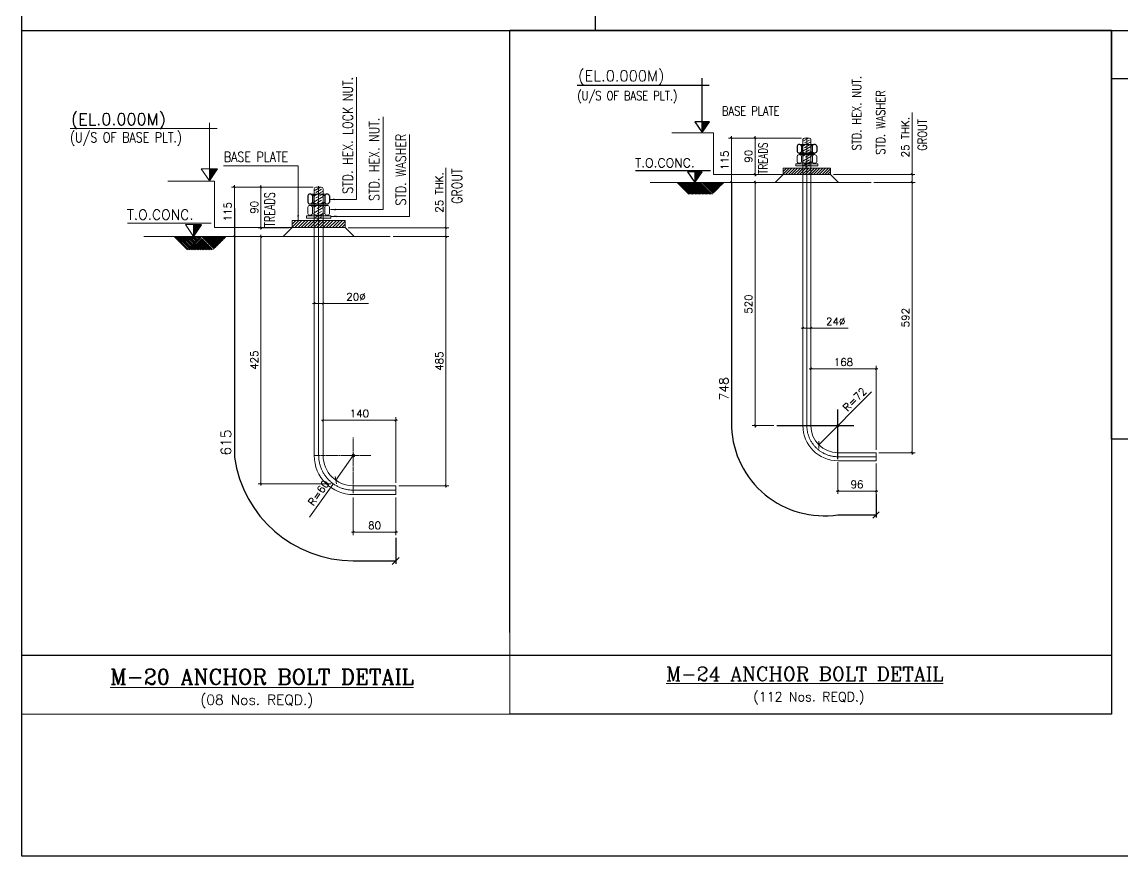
# Model space of a CAD drawing. Header units: millimetres. Extents: x -804366 to 4527364891, y -628569 to 3808979188.
# Drawn here: x -15331 to -13506, y 33206 to 34590 of the extents above; entities that cross this region are included whole.
import ezdxf

# ---------------------------------------------------------------- set-up
doc = ezdxf.new("R2010")
doc.units = ezdxf.units.MM
doc.header["$MEASUREMENT"] = 0
doc.linetypes.add('CENTER', pattern=[5.08, 3.175, -0.635, 0.635, -0.635])
doc.linetypes.add('CONTIN', pattern=[0, 0, 0])
doc.layers.get('0').update_dxf_attribs({"linetype": 'CONTIN'})
doc.layers.get('Defpoints').update_dxf_attribs({"linetype": 'CONTINUOUS'})
for name, color, linetype in [('24', 7, 'CONTIN'), ('DIM', 8, 'CONTINUOUS'), ('Text', 4, 'CONTINUOUS')]:
    doc.layers.add(name, color=color, linetype=linetype)
for name, color, linetype, lineweight in [('OBJECTS', 80, 'CONTINUOUS', 13), ('Part', 255, 'CONTINUOUS', 0), ('TITLE', 1, 'CONTINUOUS', 13), ('TXT', 4, 'CONTIN', 13), ('WORK', 30, 'CENTER', 13)]:
    doc.layers.add(name, color=color, linetype=linetype, lineweight=lineweight)
doc.styles.add('ROMANC', font='romanc.shx')
doc.styles.add('ROMAND', font='romand.shx')
doc.styles.add('ROMANS', font='ROMANS')
doc.dimstyles.new('Copy of DIM-1000', dxfattribs={"dimscale": 96.15, "dimtxt": 0.13, "dimasz": 0.03, "dimexe": 0.05, "dimexo": 0.05, "dimgap": 0.05, "dimtad": 1, "dimdec": 0, "dimzin": 0, "dimdsep": 46, "dimtxsty": 'ROMANS', "dimblk1": 'OBLIQUE', "dimblk2": 'OBLIQUE', "dimsah": 1, "dimcen": 0.09, "dimdle": 0.03, "dimclrd": 251, "dimclre": 251, "dimclrt": 4, "dimadec": 0, "dimazin": 0, "dimtfac": 1, "dimtdec": 0, "dimtmove": 0, "dimatfit": 3, "dimfxl": 1, "dimtolj": 1, "dimtzin": 0, "dimlwd": 5, "dimlwe": 5, "dimarcsym": 0})

# ---------------------------------------------------------------- blocks, each defined once
blk = doc.blocks.new('_OBLIQUE')
at = {"color": 0, "linetype": 'ByBlock'}
blk.add_line((-0.5, -0.5), (0.5, 0.5), dxfattribs=at)
blk = doc.blocks.new('*D919090')
at = {"layer": 'Defpoints', "color": 0, "linetype": 'Continuous'}
for p in [(-13977.3, 33864.5), (-13914.1, 33862.1), (-13914.1, 33811.7)]:
    blk.add_point(p, dxfattribs=at)
at = {"layer": 'Part', "color": 251, "linetype": 'Continuous', "lineweight": 5}
for p, q in [((-13977.3, 33859.6), (-13977.3, 33806.9)), ((-13914.1, 33857.3), (-13914.1, 33806.9)), ((-13980.2, 33811.7), (-13911.2, 33811.7))]:
    blk.add_line(p, q, dxfattribs=at)
at = {"layer": 'Part', "color": 251, "linetype": 'Continuous', "lineweight": 5, "xscale": 2.8845, "yscale": 2.8845, "zscale": 2.8845, "rotation": 180}
blk.add_blockref('_OBLIQUE', (-13977.3, 33811.7), dxfattribs=at)
at = {"layer": 'Part', "color": 251, "linetype": 'Continuous', "lineweight": 5, "xscale": 2.8845, "yscale": 2.8845, "zscale": 2.8845}
blk.add_blockref('_OBLIQUE', (-13914.1, 33811.7), dxfattribs=at)
at = {"layer": 'Part', "color": 4, "linetype": 'Continuous', "insert": (-13945.7, 33822.8), "char_height": 12.5, "attachment_point": 5, "style": 'ROMANS'}
blk.add_mtext('\\A1;96', dxfattribs=at)
blk = doc.blocks.new('*D929191')
at = {"layer": 'Defpoints', "color": 0, "linetype": 'Continuous'}
for p in [(-14032.8, 34397.7), (-14114.7, 34337.1), (-14068.3, 34337.1)]:
    blk.add_point(p, dxfattribs=at)
at = {"layer": 'Part', "color": 251, "linetype": 'Continuous', "lineweight": 5}
for p, q in [((-14037.6, 34397.7), (-14119.5, 34397.7)), ((-14114.7, 34400.6), (-14114.7, 34334.2)), ((-14073.2, 34337.1), (-14119.5, 34337.1))]:
    blk.add_line(p, q, dxfattribs=at)
at = {"layer": 'Part', "color": 251, "linetype": 'Continuous', "lineweight": 5, "xscale": 2.8845, "yscale": 2.8845, "zscale": 2.8845}
for p, rotation in [((-14114.7, 34397.7), 90), ((-14114.7, 34337.1), 270)]:
    blk.add_blockref('_OBLIQUE', p, dxfattribs=dict(at, rotation=rotation))
at = {"layer": 'Part', "color": 4, "linetype": 'Continuous', "insert": (-14125.7, 34367.4), "char_height": 12.5, "attachment_point": 5, "rotation": 90, "style": 'ROMANS'}
blk.add_mtext('\\A1;90', dxfattribs=at)
blk = doc.blocks.new('*D939292')
at = {"layer": 'Defpoints', "color": 0, "linetype": 'Continuous'}
for p in [(-14032.8, 34397.7), (-14154.1, 34324), (-14093.7, 34324)]:
    blk.add_point(p, dxfattribs=at)
at = {"layer": 'Part', "color": 251, "linetype": 'Continuous', "lineweight": 5}
for p, q in [((-14037.6, 34397.7), (-14158.9, 34397.7)), ((-14154.1, 34400.6), (-14154.1, 34321.1)), ((-14098.5, 34324), (-14158.9, 34324))]:
    blk.add_line(p, q, dxfattribs=at)
at = {"layer": 'Part', "color": 251, "linetype": 'Continuous', "lineweight": 5, "xscale": 2.8845, "yscale": 2.8845, "zscale": 2.8845}
for p, rotation in [((-14154.1, 34397.7), 90), ((-14154.1, 34324), 270)]:
    blk.add_blockref('_OBLIQUE', p, dxfattribs=dict(at, rotation=rotation))
at = {"layer": 'Part', "color": 4, "linetype": 'Continuous', "insert": (-14165.2, 34360.8), "char_height": 12.5, "attachment_point": 5, "rotation": 90, "style": 'ROMANS'}
blk.add_mtext('\\A1;115', dxfattribs=at)
blk = doc.blocks.new('*D949393')
at = {"layer": 'Defpoints', "color": 0, "linetype": 'Continuous'}
for p in [(-13989.4, 34337.1), (-13922.4, 34324), (-13854.4, 34324)]:
    blk.add_point(p, dxfattribs=at)
at = {"layer": 'Part', "color": 251, "linetype": 'Continuous', "lineweight": 5}
for p, q in [((-13854.4, 34337.1), (-13854.4, 34440.2)), ((-13854.4, 34340), (-13854.4, 34321.1)), ((-13984.6, 34337.1), (-13849.6, 34337.1)), ((-13917.6, 34324), (-13849.6, 34324))]:
    blk.add_line(p, q, dxfattribs=at)
at = {"layer": 'Part', "color": 251, "linetype": 'Continuous', "lineweight": 5, "xscale": 2.8845, "yscale": 2.8845, "zscale": 2.8845}
for p, rotation in [((-13854.4, 34337.1), 90), ((-13854.4, 34324), 270)]:
    blk.add_blockref('_OBLIQUE', p, dxfattribs=dict(at, rotation=rotation))
at = {"layer": 'Part', "color": 4, "linetype": 'Continuous', "insert": (-13865.5, 34399.1), "char_height": 12.499, "attachment_point": 5, "rotation": 90, "style": 'ROMANS'}
blk.add_mtext('\\A1;25 THK.', dxfattribs=at)
blk = doc.blocks.new('*D959494')
at = {"layer": 'Defpoints', "color": 0, "linetype": 'Continuous'}
for p in [(-13914.1, 34014.7), (-14022.3, 33957.3), (-13914.1, 33875.2)]:
    blk.add_point(p, dxfattribs=at)
at = {"layer": 'Part', "color": 251, "linetype": 'Continuous', "lineweight": 5}
for p, q in [((-14025.2, 34014.7), (-13911.2, 34014.7)), ((-14022.3, 33962.1), (-14022.3, 34019.5)), ((-13914.1, 33880.1), (-13914.1, 34019.5))]:
    blk.add_line(p, q, dxfattribs=at)
at = {"layer": 'Part', "color": 251, "linetype": 'Continuous', "lineweight": 5, "xscale": 2.8845, "yscale": 2.8845, "zscale": 2.8845, "rotation": 180}
blk.add_blockref('_OBLIQUE', (-14022.3, 34014.7), dxfattribs=at)
at = {"layer": 'Part', "color": 251, "linetype": 'Continuous', "lineweight": 5, "xscale": 2.8845, "yscale": 2.8845, "zscale": 2.8845}
blk.add_blockref('_OBLIQUE', (-13914.1, 34014.7), dxfattribs=at)
at = {"layer": 'Part', "color": 4, "linetype": 'Continuous', "insert": (-13968.2, 34025.8), "char_height": 12.5, "attachment_point": 5, "style": 'ROMANS'}
blk.add_mtext('\\A1;168', dxfattribs=at)
blk = doc.blocks.new('*D969595')
at = {"layer": 'Defpoints', "color": 0, "linetype": 'Continuous'}
for p in [(-13922.4, 34324), (-13914.1, 33875.2), (-13854.1, 33875.2)]:
    blk.add_point(p, dxfattribs=at)
at = {"layer": 'Part', "color": 251, "linetype": 'Continuous', "lineweight": 5}
for p, q in [((-13917.6, 34324), (-13849.3, 34324)), ((-13854.1, 34326.9), (-13854.1, 33872.4)), ((-13909.3, 33875.2), (-13849.3, 33875.2))]:
    blk.add_line(p, q, dxfattribs=at)
at = {"layer": 'Part', "color": 251, "linetype": 'Continuous', "lineweight": 5, "xscale": 2.8845, "yscale": 2.8845, "zscale": 2.8845}
for p, rotation in [((-13854.1, 34324), 90), ((-13854.1, 33875.2), 270)]:
    blk.add_blockref('_OBLIQUE', p, dxfattribs=dict(at, rotation=rotation))
at = {"layer": 'Part', "color": 4, "linetype": 'Continuous', "insert": (-13865.2, 34099.6), "char_height": 12.5, "attachment_point": 5, "rotation": 90, "style": 'ROMANS'}
blk.add_mtext('\\A1;592', dxfattribs=at)
blk = doc.blocks.new('*D979696')
at = {"layer": 'Defpoints', "color": 0, "linetype": 'Continuous'}
for p in [(-14114.7, 34324), (-14093.7, 34324), (-14078.9, 33920.3)]:
    blk.add_point(p, dxfattribs=at)
at = {"layer": 'Part', "color": 251, "linetype": 'Continuous', "lineweight": 5}
for p, q in [((-14098.5, 34324), (-14119.5, 34324)), ((-14114.7, 33917.4), (-14114.7, 34326.9)), ((-14083.7, 33920.3), (-14119.5, 33920.3))]:
    blk.add_line(p, q, dxfattribs=at)
at = {"layer": 'Part', "color": 251, "linetype": 'Continuous', "lineweight": 5, "xscale": 2.8845, "yscale": 2.8845, "zscale": 2.8845}
for p, rotation in [((-14114.7, 34324), 90), ((-14114.7, 33920.3), 270)]:
    blk.add_blockref('_OBLIQUE', p, dxfattribs=dict(at, rotation=rotation))
at = {"layer": 'Part', "color": 4, "linetype": 'Continuous', "insert": (-14125.7, 34122.1), "char_height": 12.5, "attachment_point": 5, "rotation": 90, "style": 'ROMANS'}
blk.add_mtext('\\A1;520', dxfattribs=at)
blk = doc.blocks.new('*D989797')
at = {"layer": 'Defpoints', "color": 0, "linetype": 'Continuous'}
for p in [(-13977.3, 33920.3), (-14009, 33888.3)]:
    blk.add_point(p, dxfattribs=at)
at = {"layer": 'Part', "color": 251, "linetype": 'Continuous', "lineweight": 5}
blk.add_line((-13921.4, 33976.6), (-14009, 33888.3), dxfattribs=at)
at = {"layer": 'Part', "color": 251, "linetype": 'Continuous', "lineweight": 5, "xscale": 8.6535, "yscale": 8.6535, "zscale": 8.6535, "rotation": 225.2608616221537}
blk.add_blockref('_OBLIQUE', (-14009, 33888.3), dxfattribs=at)
at = {"layer": 'Part', "color": 4, "linetype": 'Continuous', "insert": (-13949.6, 33963.9), "char_height": 12.5, "attachment_point": 5, "rotation": 45.2609, "style": 'ROMANS'}
blk.add_mtext('\\A1;R=72', dxfattribs=at)
blk = doc.blocks.new('*D999898')
at = {"layer": 'Defpoints', "color": 0, "linetype": 'Continuous'}
for p in [(-14022.3, 34082.2), (-14035.4, 34060.4), (-14022.3, 34060.6)]:
    blk.add_point(p, dxfattribs=at)
at = {"layer": 'Part', "color": 251, "linetype": 'Continuous', "lineweight": 5}
for p, q in [((-14035.4, 34065.2), (-14035.4, 34087)), ((-14022.3, 34065.4), (-14022.3, 34087)), ((-14038.3, 34082.2), (-14019.4, 34082.2)), ((-14022.3, 34082.2), (-13960.4, 34082.2))]:
    blk.add_line(p, q, dxfattribs=at)
at = {"layer": 'Part', "color": 251, "linetype": 'Continuous', "lineweight": 5, "xscale": 2.8845, "yscale": 2.8845, "zscale": 2.8845, "rotation": 180}
blk.add_blockref('_OBLIQUE', (-14035.4, 34082.2), dxfattribs=at)
at = {"layer": 'Part', "color": 251, "linetype": 'Continuous', "lineweight": 5, "xscale": 2.8845, "yscale": 2.8845, "zscale": 2.8845}
blk.add_blockref('_OBLIQUE', (-14022.3, 34082.2), dxfattribs=at)
at = {"layer": 'Part', "color": 4, "linetype": 'Continuous', "insert": (-13981, 34093.2), "char_height": 12.5, "attachment_point": 5, "style": 'ROMANS'}
blk.add_mtext('\\A1;24%%C', dxfattribs=at)
blk = doc.blocks.new('NUT')
at = {"color": 7}
for p, q in [((-18, 13), (-18, 3)), ((-14, 0), (14, 0)), ((-10, 13), (-10, 3)), ((10, 13), (10, 3)), ((18, 13), (18, 3))]:
    blk.add_line(p, q, dxfattribs=at)
for centre, radius, start, end in [((-14, 11.8), 4.17, 16.5616, 163.4384), ((-14, 4.2), 4.17, 196.5616, 343.4384), ((0, -2.2), 18.2, 56.6843, 123.3157), ((0, 18.2), 18.2, 236.6843, 303.3157), ((14, 11.8), 4.17, 16.5616, 163.4384), ((14, 4.2), 4.17, 196.5616, 343.4384)]:
    blk.add_arc(centre, radius, start, end, dxfattribs=at)
blk = doc.blocks.new('*D108105105')
at = {"layer": 'Defpoints', "color": 0, "linetype": 'Continuous'}
for p in [(-14781.6, 33805.8), (-14711.1, 33805.8), (-14711.1, 33743.6)]:
    blk.add_point(p, dxfattribs=at)
at = {"layer": 'Part', "color": 251, "linetype": 'Continuous', "lineweight": 5}
for p, q in [((-14781.6, 33801), (-14781.6, 33738.8)), ((-14711.1, 33801), (-14711.1, 33738.8)), ((-14784.5, 33743.6), (-14708.3, 33743.6))]:
    blk.add_line(p, q, dxfattribs=at)
at = {"layer": 'Part', "color": 251, "linetype": 'Continuous', "lineweight": 5, "xscale": 2.8845, "yscale": 2.8845, "zscale": 2.8845, "rotation": 180}
blk.add_blockref('_OBLIQUE', (-14781.6, 33743.6), dxfattribs=at)
at = {"layer": 'Part', "color": 251, "linetype": 'Continuous', "lineweight": 5, "xscale": 2.8845, "yscale": 2.8845, "zscale": 2.8845}
blk.add_blockref('_OBLIQUE', (-14711.1, 33743.6), dxfattribs=at)
at = {"layer": 'Part', "color": 4, "linetype": 'Continuous', "insert": (-14746.4, 33754.7), "char_height": 12.5, "attachment_point": 5, "style": 'ROMANS'}
blk.add_mtext('\\A1;80', dxfattribs=at)
blk = doc.blocks.new('*D109106106')
at = {"layer": 'Defpoints', "color": 0, "linetype": 'Continuous'}
for p in [(-14843.6, 34316.3), (-14934.9, 34248.8), (-14883.2, 34248.8)]:
    blk.add_point(p, dxfattribs=at)
at = {"layer": 'Part', "color": 251, "linetype": 'Continuous', "lineweight": 5}
for p, q in [((-14848.4, 34316.3), (-14939.7, 34316.3)), ((-14934.9, 34319.2), (-14934.9, 34245.9)), ((-14888, 34248.8), (-14939.7, 34248.8))]:
    blk.add_line(p, q, dxfattribs=at)
at = {"layer": 'Part', "color": 251, "linetype": 'Continuous', "lineweight": 5, "xscale": 2.8845, "yscale": 2.8845, "zscale": 2.8845}
for p, rotation in [((-14934.9, 34316.3), 90), ((-14934.9, 34248.8), 270)]:
    blk.add_blockref('_OBLIQUE', p, dxfattribs=dict(at, rotation=rotation))
at = {"layer": 'Part', "color": 4, "linetype": 'Continuous', "insert": (-14945.9, 34282.6), "char_height": 12.5, "attachment_point": 5, "rotation": 90, "style": 'ROMANS'}
blk.add_mtext('\\A1;90', dxfattribs=at)
blk = doc.blocks.new('*D110107107')
at = {"layer": 'Defpoints', "color": 0, "linetype": 'Continuous'}
for p in [(-14843.6, 34316.3), (-14978.9, 34234.1), (-14911.5, 34234.1)]:
    blk.add_point(p, dxfattribs=at)
at = {"layer": 'Part', "color": 251, "linetype": 'Continuous', "lineweight": 5}
for p, q in [((-14848.4, 34316.3), (-14983.7, 34316.3)), ((-14978.9, 34319.2), (-14978.9, 34231.3)), ((-14916.3, 34234.1), (-14983.7, 34234.1))]:
    blk.add_line(p, q, dxfattribs=at)
at = {"layer": 'Part', "color": 251, "linetype": 'Continuous', "lineweight": 5, "xscale": 2.8845, "yscale": 2.8845, "zscale": 2.8845}
for p, rotation in [((-14978.9, 34316.3), 90), ((-14978.9, 34234.1), 270)]:
    blk.add_blockref('_OBLIQUE', p, dxfattribs=dict(at, rotation=rotation))
at = {"layer": 'Part', "color": 4, "linetype": 'Continuous', "insert": (-14990, 34275.2), "char_height": 12.5, "attachment_point": 5, "rotation": 90, "style": 'ROMANS'}
blk.add_mtext('\\A1;115', dxfattribs=at)
blk = doc.blocks.new('*D111108108')
at = {"layer": 'Defpoints', "color": 0, "linetype": 'Continuous'}
for p in [(-14795.1, 34248.8), (-14720.4, 34234.1), (-14627.9, 34234.1)]:
    blk.add_point(p, dxfattribs=at)
at = {"layer": 'Part', "color": 251, "linetype": 'Continuous', "lineweight": 5}
for p, q in [((-14627.9, 34248.8), (-14627.9, 34348.3)), ((-14790.3, 34248.8), (-14623.1, 34248.8)), ((-14627.9, 34251.7), (-14627.9, 34234.1)), ((-14715.6, 34234.1), (-14623.1, 34234.1))]:
    blk.add_line(p, q, dxfattribs=at)
at = {"layer": 'Part', "color": 251, "linetype": 'Continuous', "lineweight": 5, "xscale": 2.8845, "yscale": 2.8845, "zscale": 2.8845}
for p, rotation in [((-14627.9, 34248.8), 90), ((-14627.9, 34234.1), 270)]:
    blk.add_blockref('_OBLIQUE', p, dxfattribs=dict(at, rotation=rotation))
at = {"layer": 'Part', "color": 4, "linetype": 'Continuous', "insert": (-14638.9, 34307.2), "char_height": 12.499, "attachment_point": 5, "rotation": 90, "style": 'ROMANS'}
blk.add_mtext('\\A1;25 THK.', dxfattribs=at)
blk = doc.blocks.new('*D112109109')
at = {"layer": 'Defpoints', "color": 0, "linetype": 'Continuous'}
for p in [(-14711.1, 33929.3), (-14831.8, 33865.3), (-14711.1, 33820.5)]:
    blk.add_point(p, dxfattribs=at)
at = {"layer": 'Part', "color": 251, "linetype": 'Continuous', "lineweight": 5}
for p, q in [((-14834.7, 33929.3), (-14708.3, 33929.3)), ((-14831.8, 33870.1), (-14831.8, 33934.2)), ((-14711.1, 33825.3), (-14711.1, 33934.2))]:
    blk.add_line(p, q, dxfattribs=at)
at = {"layer": 'Part', "color": 251, "linetype": 'Continuous', "lineweight": 5, "xscale": 2.8845, "yscale": 2.8845, "zscale": 2.8845, "rotation": 180}
blk.add_blockref('_OBLIQUE', (-14831.8, 33929.3), dxfattribs=at)
at = {"layer": 'Part', "color": 251, "linetype": 'Continuous', "lineweight": 5, "xscale": 2.8845, "yscale": 2.8845, "zscale": 2.8845}
blk.add_blockref('_OBLIQUE', (-14711.1, 33929.3), dxfattribs=at)
at = {"layer": 'Part', "color": 4, "linetype": 'Continuous', "insert": (-14771.5, 33940.4), "char_height": 12.5, "attachment_point": 5, "style": 'ROMANS'}
blk.add_mtext('\\A1;140', dxfattribs=at)
blk = doc.blocks.new('*D113110110')
at = {"layer": 'Defpoints', "color": 0, "linetype": 'Continuous'}
for p in [(-14720.4, 34234.1), (-14711.1, 33820.5), (-14627.9, 33820.5)]:
    blk.add_point(p, dxfattribs=at)
at = {"layer": 'Part', "color": 251, "linetype": 'Continuous', "lineweight": 5}
for p, q in [((-14715.6, 34234.1), (-14623.1, 34234.1)), ((-14627.9, 34237), (-14627.9, 33817.6)), ((-14706.3, 33820.5), (-14623.1, 33820.5))]:
    blk.add_line(p, q, dxfattribs=at)
at = {"layer": 'Part', "color": 251, "linetype": 'Continuous', "lineweight": 5, "xscale": 2.8845, "yscale": 2.8845, "zscale": 2.8845}
for p, rotation in [((-14627.9, 34234.1), 90), ((-14627.9, 33820.5), 270)]:
    blk.add_blockref('_OBLIQUE', p, dxfattribs=dict(at, rotation=rotation))
at = {"layer": 'Part', "color": 4, "linetype": 'Continuous', "insert": (-14638.9, 34027.3), "char_height": 12.5, "attachment_point": 5, "rotation": 90, "style": 'ROMANS'}
blk.add_mtext('\\A1;485', dxfattribs=at)
blk = doc.blocks.new('*D114111111')
at = {"layer": 'Defpoints', "color": 0, "linetype": 'Continuous'}
for p in [(-14934.9, 34234.1), (-14911.5, 34234.1), (-14813.7, 33824)]:
    blk.add_point(p, dxfattribs=at)
at = {"layer": 'Part', "color": 251, "linetype": 'Continuous', "lineweight": 5}
for p, q in [((-14916.3, 34234.1), (-14939.7, 34234.1)), ((-14934.9, 33821.1), (-14934.9, 34237)), ((-14818.5, 33824), (-14939.7, 33824))]:
    blk.add_line(p, q, dxfattribs=at)
at = {"layer": 'Part', "color": 251, "linetype": 'Continuous', "lineweight": 5, "xscale": 2.8845, "yscale": 2.8845, "zscale": 2.8845}
for p, rotation in [((-14934.9, 34234.1), 90), ((-14934.9, 33824), 270)]:
    blk.add_blockref('_OBLIQUE', p, dxfattribs=dict(at, rotation=rotation))
at = {"layer": 'Part', "color": 4, "linetype": 'Continuous', "insert": (-14945.9, 34029.1), "char_height": 12.5, "attachment_point": 5, "rotation": 90, "style": 'ROMANS'}
blk.add_mtext('\\A1;425', dxfattribs=at)
blk = doc.blocks.new('*D115112112')
at = {"layer": 'Defpoints', "color": 0, "linetype": 'Continuous'}
for p in [(-14781.6, 33870.7), (-14810.7, 33829.8)]:
    blk.add_point(p, dxfattribs=at)
at = {"layer": 'Part', "color": 251, "linetype": 'Continuous', "lineweight": 5}
for p, q in [((-14781.6, 33870.7), (-14810.7, 33829.8)), ((-14854.2, 33768.5), (-14815.7, 33822.7))]:
    blk.add_line(p, q, dxfattribs=at)
at = {"layer": 'Part', "color": 251, "linetype": 'Continuous', "lineweight": 5, "xscale": 8.6535, "yscale": 8.6535, "zscale": 8.6535, "rotation": 54.60809091839128}
blk.add_blockref('_OBLIQUE', (-14810.7, 33829.8), dxfattribs=at)
at = {"layer": 'Part', "color": 4, "linetype": 'Continuous', "insert": (-14839.2, 33808.7), "char_height": 12.5, "attachment_point": 5, "rotation": 54.6081, "style": 'ROMANS'}
blk.add_mtext('\\A1;R=60', dxfattribs=at)
blk = doc.blocks.new('*D116113113')
at = {"layer": 'Defpoints', "color": 0, "linetype": 'Continuous'}
for p in [(-14831.8, 34123.2), (-14846.5, 34106.6), (-14831.8, 34106.7)]:
    blk.add_point(p, dxfattribs=at)
at = {"layer": 'Part', "color": 251, "linetype": 'Continuous', "lineweight": 5}
for p, q in [((-14849.4, 34123.2), (-14828.9, 34123.2)), ((-14846.5, 34111.4), (-14846.5, 34128)), ((-14831.8, 34111.5), (-14831.8, 34128)), ((-14831.8, 34123.2), (-14756.6, 34123.2))]:
    blk.add_line(p, q, dxfattribs=at)
at = {"layer": 'Part', "color": 251, "linetype": 'Continuous', "lineweight": 5, "xscale": 2.8845, "yscale": 2.8845, "zscale": 2.8845, "rotation": 180}
blk.add_blockref('_OBLIQUE', (-14846.5, 34123.2), dxfattribs=at)
at = {"layer": 'Part', "color": 251, "linetype": 'Continuous', "lineweight": 5, "xscale": 2.8845, "yscale": 2.8845, "zscale": 2.8845}
blk.add_blockref('_OBLIQUE', (-14831.8, 34123.2), dxfattribs=at)
at = {"layer": 'Part', "color": 4, "linetype": 'Continuous', "insert": (-14777.2, 34134.2), "char_height": 12.5, "attachment_point": 5, "style": 'ROMANS'}
blk.add_mtext('\\A1;20%%C', dxfattribs=at)

msp = doc.modelspace()

# ---------------------------------------------------------------- hatches: boundary and pattern name
at = {"lineweight": 9}
h = msp.add_hatch(dxfattribs=at)
h.set_pattern_fill('ANSI31', color=256, scale=26.319694, style=0)
h.set_pattern_definition([(45, (-18921.2758, 31494.6753), (-2.3263543, 2.3263543), [])])
h.paths.add_polyline_path([(-14033.1, 34337.1), (-14033.1, 34347.7), (-14068.3, 34347.7), (-14068.3, 34337.1)])
h.paths.add_polyline_path([(-14028.9, 34347.7), (-14033.1, 34347.7), (-14033.1, 34337.1), (-14028.9, 34337.1)])
h.paths.add_polyline_path([(-14028.9, 34337.1), (-14024.7, 34337.1), (-14024.7, 34347.7), (-14028.9, 34347.7)])
h.paths.add_polyline_path([(-13989.4, 34337.1), (-13989.4, 34347.7), (-14024.7, 34347.7), (-14024.7, 34337.1)])
h = msp.add_hatch(dxfattribs=at)
h.set_pattern_fill('ANSI31', color=8, scale=13.159847, angle=90, style=0)
h.set_pattern_definition([(135, (-14934.7264, 33851.5868), (-1.163177, -1.163177), [])])
h.paths.add_polyline_path([(-14205.1, 34324), (-14244.5, 34324), (-14224.8, 34304.3)])
h = msp.add_hatch(dxfattribs=at)
h.set_pattern_fill('ANSI31', color=8, scale=13.159847, style=0)
h.set_pattern_definition([(45, (-14934.7264, 33851.5868), (-1.163177, 1.163177), [])])
h.paths.add_polyline_path([(-14185.3, 34304.3), (-14205.1, 34324), (-14224.8, 34304.3)])
h = msp.add_hatch(dxfattribs=at)
h.set_pattern_fill('ANSI31', color=8, scale=13.159847, angle=90, style=0)
h.set_pattern_definition([(135, (-14926.1826, 33851.5868), (-1.163177, -1.163177), [])])
h.paths.add_polyline_path([(-14165.6, 34324), (-14205.1, 34324), (-14185.3, 34304.3)])
h = msp.add_hatch(dxfattribs=at)
h.set_pattern_fill('ANSI31', color=256, scale=29.361597, style=0)
h.set_pattern_definition([(45, (-20297.0063, 31077.9233), (-2.595223, 2.595223), [])])
h.paths.add_polyline_path([(-14843.9, 34248.9), (-14843.9, 34260.6), (-14883.2, 34260.6), (-14883.2, 34248.9)])
h.paths.add_polyline_path([(-14839.2, 34260.6), (-14843.9, 34260.6), (-14843.9, 34248.9), (-14839.2, 34248.9)])
h.paths.add_polyline_path([(-14839.2, 34248.9), (-14834.5, 34248.9), (-14834.5, 34260.6), (-14839.2, 34260.6)])
h.paths.add_polyline_path([(-14795.1, 34248.9), (-14795.1, 34260.6), (-14834.5, 34260.6), (-14834.5, 34248.9)])
h = msp.add_hatch(dxfattribs=at)
h.set_pattern_fill('ANSI31', color=8, scale=14.680798, angle=90, style=0)
h.set_pattern_definition([(135, (-15849.7109, 33707.2352), (-1.2976115, -1.2976115), [])])
h.paths.add_polyline_path([(-15035.7, 34234.2), (-15079.8, 34234.2), (-15057.7, 34212.3)])
h = msp.add_hatch(dxfattribs=at)
h.set_pattern_fill('ANSI31', color=8, scale=14.680798, style=0)
h.set_pattern_definition([(45, (-15849.7109, 33707.2352), (-1.2976115, 1.2976115), [])])
h.paths.add_polyline_path([(-15013.7, 34212.3), (-15035.7, 34234.2), (-15057.7, 34212.3)])
h = msp.add_hatch(dxfattribs=at)
h.set_pattern_fill('ANSI31', color=8, scale=14.680798, angle=90, style=0)
h.set_pattern_definition([(135, (-15840.1797, 33707.2352), (-1.2976115, -1.2976115), [])])
h.paths.add_polyline_path([(-14991.7, 34234.2), (-15035.7, 34234.2), (-15013.7, 34212.3)])
at = {"layer": 'DIM', "lineweight": 9}
h = msp.add_hatch(dxfattribs=at)
h.set_pattern_fill('ANSI32', color=4, scale=0.195307, style=0)
h.set_pattern_definition([(45, (-17480.50109, 33794.12492), (-0.0517886393, 0.0517886393), []), (45, (-17480.466565, 33794.12492), (-0.0517886393, 0.0517886393), [])])
h.paths.add_polyline_path([(-14202.8, 34424.8), (-14202.8, 34407), (-14190.7, 34424.8)])
h = msp.add_hatch(dxfattribs=at)
h.set_pattern_fill('ANSI32', color=4, scale=0.21788, style=0)
h.set_pattern_definition([(45, (-18677.05534, 33643.13213), (-0.0577741184, 0.0577741184), []), (45, (-18677.01682, 33643.13213), (-0.0577741184, 0.0577741184), [])])
h.paths.add_polyline_path([(-15020.5, 34346.7), (-15020.5, 34326.8), (-15007, 34346.7)])
h = msp.add_hatch(dxfattribs=at)
h.set_pattern_fill('ANSI32', color=4, scale=0.195307, style=0)
h.set_pattern_definition([(45, (-17492.75254, 33711.14745), (-0.0517886393, 0.0517886393), []), (45, (-17492.71802, 33711.14745), (-0.0517886393, 0.0517886393), [])])
h.paths.add_polyline_path([(-14215, 34341.8), (-14215, 34324), (-14202.9, 34341.8)])
h = msp.add_hatch(dxfattribs=at)
h.set_pattern_fill('ANSI32', color=4, scale=0.21788, style=0)
h.set_pattern_definition([(45, (-18703.38126, 33550.56453), (-0.0577741184, 0.0577741184), []), (45, (-18703.34275, 33550.56453), (-0.0577741184, 0.0577741184), [])])
h.paths.add_polyline_path([(-15046.8, 34254.1), (-15046.8, 34234.2), (-15033.4, 34254.1)])

# ---------------------------------------------------------------- linework, layer by layer
at = {"linetype": 'Continuous'}
for p, q in [((-14380, 34665.1), (-14380, 34575.9)), ((-15331.5, 34575.9), (-12361.8, 34575.9))]:
    msp.add_line(p, q, dxfattribs=at)
at = {"color": 251}
for p, q in [((-14202.8, 34407), (-14202.8, 34496.9)), ((-14409.9, 34485.4), (-14191, 34485.4)), ((-14313.1, 34343.7), (-14188.9, 34343.7)), ((-13977.3, 33864.5), (-13977.3, 33946.9)), ((-14078.9, 33920.3), (-13951.2, 33920.3)), ((-13914.1, 33806.5), (-13914.1, 33767.8)), ((-13919.4, 33767), (-13908.8, 33777.5)), ((-14711.1, 33734), (-14711.1, 33690.9))]:
    msp.add_line(p, q, dxfattribs=at)
at = {"lineweight": 9}
for p, q in [((-14035.4, 34395), (-14035.4, 34360.5)), ((-14022.3, 34395), (-14022.3, 34360.5)), ((-14035.4, 34360.5), (-14035.4, 34324)), ((-14022.3, 34360.5), (-14022.3, 34347.7)), ((-14022.3, 34360.5), (-14022.3, 34347.7)), ((-14022.3, 34360.5), (-14022.3, 34347.7)), ((-14022.3, 34360.5), (-14022.3, 34347.7)), ((-14022.3, 34360.5), (-14022.3, 34324)), ((-14846.5, 34313.4), (-14846.5, 34274.9)), ((-14831.8, 34313.4), (-14831.8, 34274.9)), ((-14846.5, 34274.9), (-14846.5, 34234.1)), ((-14831.8, 34274.9), (-14831.8, 34260.6)), ((-14831.8, 34274.9), (-14831.8, 34260.6)), ((-14831.8, 34274.9), (-14831.8, 34260.6)), ((-14831.8, 34274.9), (-14831.8, 34260.6)), ((-14831.8, 34274.9), (-14831.8, 34234.1))]:
    msp.add_line(p, q, dxfattribs=at)
at = {"color": 7, "lineweight": 9}
for p, q in [((-14032.8, 34397.7), (-14024.9, 34397.7)), ((-14041.5, 34387), (-14016.2, 34387)), ((-14045.2, 34367.5), (-14045.2, 34358.4)), ((-14041.5, 34370.2), (-14016.2, 34370.2)), ((-14037.9, 34367.5), (-14037.9, 34358.4)), ((-14019.8, 34367.5), (-14019.8, 34358.4)), ((-14012.6, 34367.5), (-14012.6, 34358.4)), ((-14010.8, 34354.7), (-14047, 34354.7)), ((-14047, 34354.7), (-14047, 34351.5)), ((-14010.8, 34351.5), (-14047, 34351.5)), ((-14041.5, 34354.7), (-14016.2, 34354.7)), ((-14010.8, 34354.7), (-14010.8, 34351.5)), ((-14035.4, 34324), (-14035.4, 33920.3)), ((-14022.3, 34324), (-14022.3, 33920.3)), ((-14853.3, 34304.5), (-14825, 34304.5)), ((-14843.6, 34316.3), (-14834.8, 34316.3)), ((-14853.3, 34285.7), (-14825, 34285.7)), ((-14819, 34268.4), (-14859.3, 34268.4)), ((-14859.3, 34268.4), (-14859.3, 34264.8)), ((-14857.3, 34282.7), (-14857.3, 34272.6)), ((-14853.3, 34268.4), (-14825, 34268.4)), ((-14849.3, 34282.7), (-14849.3, 34272.6)), ((-14829.1, 34282.7), (-14829.1, 34272.6)), ((-14821, 34282.7), (-14821, 34272.6)), ((-14819, 34268.4), (-14819, 34264.8)), ((-14819, 34264.8), (-14859.3, 34264.8)), ((-14846.5, 34234.1), (-14846.5, 33870.7)), ((-14831.8, 34234.1), (-14831.8, 33870.7)), ((-13977.3, 33875.2), (-13914.1, 33875.2)), ((-13914.1, 33875.2), (-13914.1, 33862.1)), ((-13977.3, 33862.1), (-13914.1, 33862.1)), ((-14781.6, 33820.5), (-14711.1, 33820.5)), ((-14711.1, 33820.5), (-14711.1, 33805.8)), ((-14781.6, 33805.8), (-14711.1, 33805.8))]:
    msp.add_line(p, q, dxfattribs=at)
at = {"color": 22, "linetype": 'Continuous'}
msp.add_line((-15331.5, 33539.2), (-13523.1, 33539.2), dxfattribs=at)
at = {"linetype": 'Continuous'}
msp.add_lwpolyline([(-15331.5, 35799.5), (-11321.9, 35799.5), (-11321.9, 33206), (-15331.5, 33206)], close=True, dxfattribs=at)
at = {"linetype": 'Continuous', "lineweight": 0}
msp.add_lwpolyline([(-15331.5, 34575.9), (-14521.8, 34575.9), (-14521.8, 33441.4), (-15331.5, 33441.4)], close=True, dxfattribs=at)
at = {"color": 2, "linetype": 'Continuous'}
for points in [[(-13523.1, 34575.9), (-12361.8, 34575.9), (-12361.8, 33898), (-13523.1, 33898)], [(-13523.1, 34575.9), (-12361.8, 34575.9), (-12361.8, 34495.9), (-13523.1, 34495.9)]]:
    msp.add_lwpolyline(points, close=True, dxfattribs=at)
at = {"color": 251}
for points in [[(-14202.8, 34407), (-14190.7, 34424.8), (-14214.8, 34424.8)], [(-14215, 34324), (-14202.9, 34341.8), (-14227.1, 34341.8)]]:
    msp.add_lwpolyline(points, close=True, dxfattribs=at)
for points in [[(-14154.1, 34324), (-14154.1, 33917.7, 0.444615), (-13977.3, 33772.3), (-13914.1, 33772.3)], [(-14978.9, 34280.9), (-14978.9, 33867.8, 0.372126), (-14781.6, 33695.9), (-14711.1, 33695.9)]]:
    msp.add_lwpolyline(points, format="xyb", dxfattribs=at)
at = {"color": 7, "lineweight": 9}
for points, const_width in [([(-13978.6, 33920.3, 1), (-13976, 33920.3, 1)], 2.63), ([(-14783.1, 33870.7, 1), (-14780.1, 33870.7, 1)], 2.94)]:
    msp.add_lwpolyline(points, format="xyb", close=True, dxfattribs=dict(at, const_width=const_width))
at = {"lineweight": 9}
for centre, radius, start, end in [((-14032.8, 34395), 2.63, 90, 180), ((-14024.9, 34395), 2.63, 0, 90), ((-14843.6, 34313.4), 2.94, 90, 180), ((-14834.8, 34313.4), 2.94, 0, 90)]:
    msp.add_arc(centre, radius, start, end, dxfattribs=at)
at = {"color": 7, "lineweight": 9}
for centre, radius, start, end in [((-14041.5, 34366.4), 3.78, 16.5616, 163.4384), ((-14041.5, 34359.5), 3.78, 196.5616, 343.4384), ((-14028.9, 34353.7), 16.5, 56.6843, 123.3157), ((-14028.9, 34372.2), 16.5, 236.6843, 303.3157), ((-14016.2, 34366.4), 3.78, 16.5616, 163.4384), ((-14016.2, 34359.5), 3.78, 196.5616, 343.4384), ((-14853.3, 34281.5), 4.21, 16.5616, 163.4384), ((-14839.2, 34267.3), 18.4, 56.6843, 123.3157), ((-14825, 34281.5), 4.21, 16.5616, 163.4384), ((-14853.3, 34273.8), 4.21, 196.5616, 343.4384), ((-14839.2, 34287.9), 18.4, 236.6843, 303.3157), ((-14825, 34273.8), 4.21, 196.5616, 343.4384), ((-13977.3, 33920.3), 58.2, 180, 270), ((-13977.3, 33920.3), 45, 180, 270), ((-14781.6, 33870.7), 64.9, 180, 270), ((-14781.6, 33870.7), 50.2, 180, 270)]:
    msp.add_arc(centre, radius, start, end, dxfattribs=at)
at = {"layer": '24', "color": 22}
for p, q in [((-14521.8, 33577.2), (-14521.8, 34575.9)), ((-13523.1, 34575.9), (-14521.8, 34575.9)), ((-13523.1, 34575.9), (-13523.1, 33441.7)), ((-13523.1, 33441.7), (-14521.8, 33441.4))]:
    msp.add_line(p, q, dxfattribs=at)
at = {"layer": 'DIM', "color": 3, "lineweight": 9}
for p, q in [((-15020.5, 34326.8), (-15020.5, 34422.8)), ((-15156.2, 34256.2), (-15017.7, 34256.2))]:
    msp.add_line(p, q, dxfattribs=at)
at = {"layer": 'DIM', "linetype": 'CENTER', "lineweight": 9}
for p, q in [((-14781.6, 33808.4), (-14781.6, 33900.4)), ((-14846.5, 33870.7), (-14752.5, 33870.7))]:
    msp.add_line(p, q, dxfattribs=at)
at = {"layer": 'DIM', "linetype": 'ByBlock', "lineweight": 9}
msp.add_line((-14717, 33690), (-14705.3, 33701.7), dxfattribs=at)
at = {"layer": 'DIM', "color": 3, "lineweight": 9}
for points in [[(-15020.5, 34326.8), (-15007, 34346.7), (-15033.9, 34346.7)], [(-15046.8, 34234.2), (-15033.4, 34254.1), (-15060.3, 34254.1)]]:
    msp.add_lwpolyline(points, close=True, dxfattribs=at)
at = {"layer": 'OBJECTS', "color": 3, "lineweight": 9}
msp.add_line((-15251.5, 34413.3), (-15007.4, 34413.3), dxfattribs=at)
at = {"layer": 'WORK', "linetype": 'ByBlock', "lineweight": 9}
for p, q in [((-14035.4, 34392.3), (-14026.1, 34397.7)), ((-14035.4, 34384), (-14022.3, 34391.6)), ((-14035.4, 34375.8), (-14022.3, 34383.4)), ((-14033, 34389.6), (-14024.8, 34394.3)), ((-14033, 34381.4), (-14024.8, 34386.1)), ((-14031.2, 34374.1), (-14024.8, 34377.9)), ((-14035.4, 34367.6), (-14022.3, 34375.2)), ((-14035.4, 34359.4), (-14022.3, 34367)), ((-14035.4, 34351.1), (-14022.3, 34358.7)), ((-14031.2, 34365.9), (-14024.8, 34369.7)), ((-14031.2, 34357.7), (-14024.8, 34361.4)), ((-13989.4, 34347.7), (-14068.3, 34347.7)), ((-14068.3, 34347.7), (-14068.3, 34337.1)), ((-14031.2, 34349.5), (-14024.8, 34353.2)), ((-13989.4, 34347.7), (-13989.4, 34337.1)), ((-13922.4, 34324), (-14289, 34324)), ((-14081.5, 34324), (-14068.3, 34337.1)), ((-14068.3, 34337.1), (-13989.4, 34337.1)), ((-13976.2, 34324), (-13989.4, 34337.1)), ((-14846.5, 34310.3), (-14836.1, 34316.3)), ((-14846.5, 34301.2), (-14831.8, 34309.6)), ((-14843.7, 34307.3), (-14834.6, 34312.6)), ((-14843.7, 34298.2), (-14834.6, 34303.4)), ((-14846.5, 34292), (-14831.8, 34300.5)), ((-14846.5, 34282.8), (-14831.8, 34291.3)), ((-14841.8, 34290.1), (-14834.6, 34294.3)), ((-14841.8, 34280.9), (-14834.6, 34285.1)), ((-14846.5, 34273.6), (-14831.8, 34282.1)), ((-14846.5, 34264.4), (-14831.8, 34272.9)), ((-14841.8, 34271.8), (-14834.6, 34275.9)), ((-14841.8, 34262.6), (-14834.6, 34266.7)), ((-14897.9, 34234.2), (-14883.2, 34248.9)), ((-14795.1, 34260.6), (-14883.2, 34260.6)), ((-14883.2, 34260.6), (-14883.2, 34248.9)), ((-14883.2, 34248.9), (-14795.1, 34248.9)), ((-14795.1, 34260.6), (-14795.1, 34248.9)), ((-14780.4, 34234.2), (-14795.1, 34248.9)), ((-14720.4, 34234.2), (-15129.4, 34234.2))]:
    msp.add_line(p, q, dxfattribs=at)
at = {"layer": 'WORK', "lineweight": 9, "ltscale": 1300}
for p, q in [((-14028.9, 34398.8), (-14028.9, 33920.3)), ((-14839.2, 34317.6), (-14839.2, 33870.7)), ((-13977.3, 33868.7), (-13914.1, 33868.7)), ((-14781.6, 33813.1), (-14711.1, 33813.1))]:
    msp.add_line(p, q, dxfattribs=at)
at = {"layer": 'WORK', "linetype": 'ByBlock', "lineweight": 9}
for points in [[(-14068.3, 34337.1), (-14183.7, 34337.1), (-14183.7, 34406.3), (-14253.1, 34406.3)], [(-14883.2, 34248.9), (-15011.9, 34248.9), (-15011.9, 34326), (-15089.3, 34326)]]:
    msp.add_lwpolyline(points, dxfattribs=at)
at = {"layer": 'WORK', "lineweight": 9, "ltscale": 1300}
for centre, radius in [((-13977.3, 33920.3), 51.6), ((-14781.6, 33870.7), 57.5)]:
    msp.add_arc(centre, radius, 180, 270, dxfattribs=at)

# ---------------------------------------------------------------- block references
at = {"color": 7, "lineweight": 9}
for p, xscale, yscale, zscale in [((-14028.9, 34372.6), 0.9047394954130789, 0.9047394954130789, 0.9047394954130789), ((-14839.2, 34288.4), 1.00930488650197, 1.00930488650197, 1.00930488650197)]:
    msp.add_blockref('NUT', p, dxfattribs=dict(at, xscale=xscale, yscale=yscale, zscale=zscale))

# ---------------------------------------------------------------- texts
at = {"layer": 'Text', "lineweight": 9, "style": 'ROMANS'}
for s, height, width, p in [('STD. HEX. LOCK NUT.', 16.778, 0.8, (-14782.5, 34305.2)), ('STD. HEX. NUT.', 15.04, 0.8, (-13938.6, 34377)), ('STD. WASHER', 15.04, 0.8, (-13899.1, 34370.1)), ('STD. HEX. NUT.', 16.778, 0.8, (-14738.5, 34293.3)), ('STD. WASHER', 16.778, 0.8, (-14694.4, 34285.6)), ('TREADS', 15.04, 0.7, (-14094.1, 34338.2)), ('TREADS', 16.78, 0.7, (-14912, 34250))]:
    msp.add_text(s, height=height, rotation=90, dxfattribs=dict(at, width=width)).set_placement(p)
at = {"layer": 'Text', "lineweight": 9, "style": 'ROMANS', "width": 0.8}
for s, height, p in [('(U/S OF BASE PLT.)', 15.04, (-14409.8, 34460.3)), ('BASE PLATE', 15.04, (-14169.8, 34434.9)), ('(U/S OF BASE PLT.)', 16.778, (-15251.5, 34390.3)), ('BASE PLATE', 16.78, (-14996.4, 34357.9))]:
    msp.add_text(s, height=height, dxfattribs=at).set_placement(p)
at = {"layer": 'Text', "lineweight": 9, "style": 'ROMANS'}
for s, height, p in [('748', 15.04, (-14159.1, 33962.1)), ('615', 16.78, (-14984.5, 33870.7))]:
    msp.add_text(s, height=height, rotation=90, dxfattribs=at).set_placement(p)
for s, height, p in [('(08 Nos. REQD.)', 16.778, (-15035.6, 33456.9)), ('(112 Nos. REQD.)', 15.329, (-14117.9, 33462.7))]:
    msp.add_text(s, height=height, dxfattribs=at).set_placement(p)
at = {"layer": 'TITLE', "color": 1, "lineweight": 9}
for s, height, style, p in [('T.O.CONC.', 15.04, 'ROMAND', (-14314.2, 34348.9)), ('T.O.CONC.', 16.78, 'ROMAND', (-15157.4, 34262)), ('%%UM-24 ANCHOR BOLT DETAIL', 23.164, 'ROMANC', (-14262.5, 33496.9)), ('%%UM-20 ANCHOR BOLT DETAIL', 25.354, 'ROMANC', (-15184.9, 33490.7))]:
    msp.add_text(s, height=height, dxfattribs=dict(at, style=style)).set_placement(p)
at = {"layer": 'TXT', "color": 1, "lineweight": 9, "style": 'ROMAND'}
for height, p in [(17.801, (-14408.6, 34492)), (19.484, (-15250, 34419))]:
    msp.add_text('(EL.0.000M)', height=height, dxfattribs=at).set_placement(p)
at = {"layer": 'TXT', "color": 150, "lineweight": 9, "style": 'ROMANS', "width": 0.8}
for height, p in [(15.02, (-13829.9, 34376.5)), (16.78, (-14601.2, 34288.4))]:
    msp.add_text('GROUT', height=height, rotation=90, dxfattribs=at).set_placement(p)

# ---------------------------------------------------------------- dimensions: what is measured, and where the dimension line sits
at = {"layer": 'Part', "linetype": 'Continuous'}
dim = msp.add_linear_dim(base=(-13854.4, 34324), p1=(-13989.4, 34337.1), p2=(-13922.4, 34324), angle=270, text='25 THK.', dimstyle='Copy of DIM-1000', override={"dimtmove": 1}, dxfattribs=at)
dim.commit()
dim.dimension.update_dxf_attribs({"geometry": '*D949393', "text_midpoint": (-13854.4, 34399.1), "dimtype": 160})
for base, p1, p2, text, picture, middle in [((-14154.1, 34324), (-14032.8, 34397.7), (-14093.7, 34324), '115', '*D939292', (-14165.2, 34360.8)), ((-14114.7, 34337.1), (-14032.8, 34397.7), (-14068.3, 34337.1), '90', '*D929191', (-14125.7, 34367.4)), ((-14114.7, 34324), (-14078.9, 33920.3), (-14093.7, 34324), '520', '*D979696', (-14125.7, 34122.1)), ((-13854.1, 33875.2), (-13922.4, 34324), (-13914.1, 33875.2), '592', '*D969595', (-13865.2, 34099.6)), ((-14978.9, 34234.1), (-14843.6, 34316.3), (-14911.5, 34234.1), '115', '*D110107107', (-14990, 34275.2)), ((-14934.9, 34248.8), (-14843.6, 34316.3), (-14883.2, 34248.8), '90', '*D109106106', (-14945.9, 34282.6)), ((-14934.9, 34234.1), (-14813.7, 33824), (-14911.5, 34234.1), '425', '*D114111111', (-14945.9, 34029.1)), ((-14627.9, 33820.5), (-14720.4, 34234.1), (-14711.1, 33820.5), '485', '*D113110110', (-14638.9, 34027.3))]:
    dim = msp.add_linear_dim(base=base, p1=p1, p2=p2, angle=90, text=text, dimstyle='Copy of DIM-1000', dxfattribs=at)
    dim.commit()
    dim.dimension.update_dxf_attribs({"geometry": picture, "text_midpoint": middle})
dim = msp.add_linear_dim(base=(-14627.9, 34234.1), p1=(-14795.1, 34248.8), p2=(-14720.4, 34234.1), angle=270, text='25 THK.', dimstyle='Copy of DIM-1000', dxfattribs=at)
dim.commit()
dim.dimension.update_dxf_attribs({"geometry": '*D111108108', "text_midpoint": (-14627.9, 34307.2), "dimtype": 160})
for base, p1, p2, text, picture, middle in [((-14831.8, 34123.2), (-14846.5, 34106.6), (-14831.8, 34106.7), '20%%C', '*D116113113', (-14777.2, 34123.2)), ((-14022.3, 34082.2), (-14035.4, 34060.4), (-14022.3, 34060.6), '24%%C', '*D999898', (-13981, 34082.2))]:
    dim = msp.add_linear_dim(base=base, p1=p1, p2=p2, text=text, dimstyle='Copy of DIM-1000', override={"dimtmove": 1}, dxfattribs=at)
    dim.commit()
    dim.dimension.update_dxf_attribs({"geometry": picture, "text_midpoint": middle, "dimtype": 160})
for base, p1, p2, text, picture, middle in [((-13914.1, 34014.7), (-14022.3, 33957.3), (-13914.1, 33875.2), '168', '*D959494', (-13968.2, 34025.8)), ((-14711.1, 33929.3), (-14831.8, 33865.3), (-14711.1, 33820.5), '140', '*D112109109', (-14771.5, 33940.4)), ((-13914.1, 33811.7), (-13977.3, 33864.5), (-13914.1, 33862.1), '96', '*D919090', (-13945.7, 33822.8)), ((-14711.1, 33743.6), (-14781.6, 33805.8), (-14711.1, 33805.8), '80', '*D108105105', (-14746.4, 33754.7))]:
    dim = msp.add_linear_dim(base=base, p1=p1, p2=p2, text=text, dimstyle='Copy of DIM-1000', dxfattribs=at)
    dim.commit()
    dim.dimension.update_dxf_attribs({"geometry": picture, "text_midpoint": middle})
dim = msp.add_radius_dim(center=(-13977.3, 33920.3), mpoint=(-14009, 33888.3), text='R=72', dimstyle='Copy of DIM-1000', override={"dimasz": 0.09}, dxfattribs=at)
dim.commit()
dim.dimension.update_dxf_attribs({"geometry": '*D989797', "text_midpoint": (-13941.8, 33956.1), "dimtype": 164})
dim = msp.add_radius_dim(center=(-14781.6, 33870.7), mpoint=(-14810.7, 33829.8), text='R=60', dimstyle='Copy of DIM-1000', override={"dimasz": 0.09}, dxfattribs=at)
dim.commit()
dim.dimension.update_dxf_attribs({"geometry": '*D115112112', "text_midpoint": (-14846.5, 33798.5)})

# ---------------------------------------------------------------- leaders
for points in [[(-14821, 34295.8), (-14776.3, 34295.8), (-14776.3, 34498.5)], [(-14819.5, 34278.9), (-14732.3, 34278.9), (-14732.3, 34432.7)], [(-14818.6, 34267.7), (-14688.2, 34267.7), (-14688.2, 34403.6)], [(-14873.2, 34260.6), (-14873.2, 34351.7), (-14996.8, 34351.7)]]:
    msp.add_leader(points, dimstyle='Copy of DIM-1000', override={"dimasz": 0.09}, dxfattribs=at)

doc.saveas('drawing.dxf')
